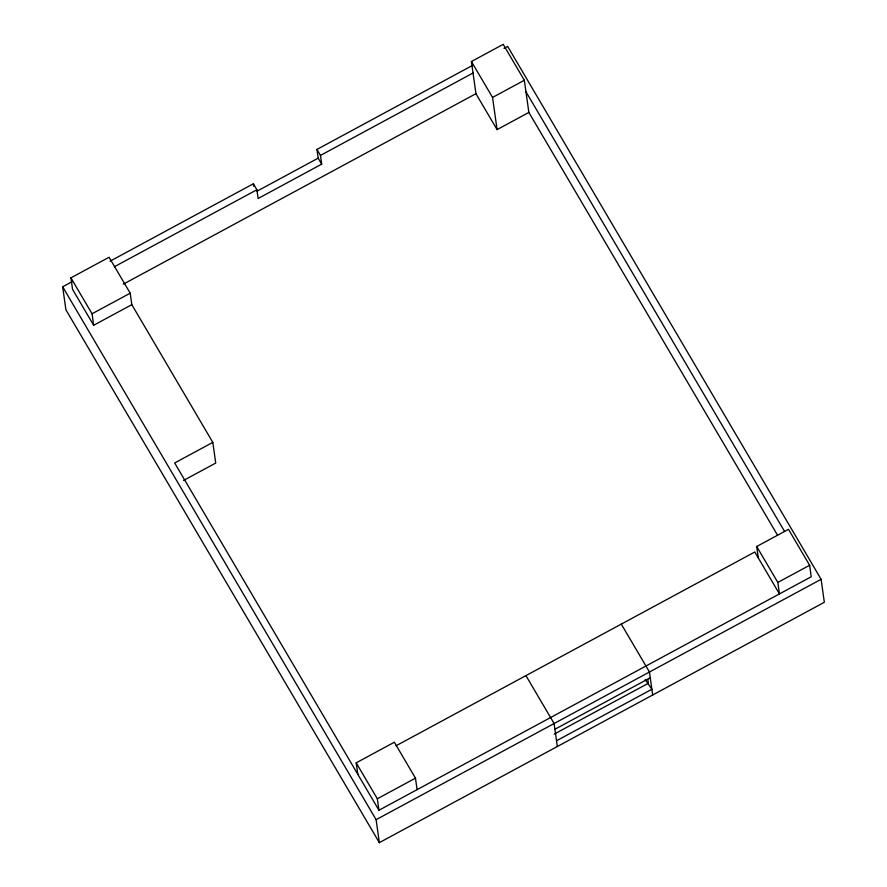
<?xml version="1.0" encoding="UTF-8"?>
<svg xmlns="http://www.w3.org/2000/svg" width="887" height="887" viewBox="0 0 887 887"><rect width="100%" height="100%" fill="white"/><g stroke="black" fill="none" stroke-linecap="round" stroke-linejoin="round"><path stroke-width="1.33" d="M131.819 304.662L93.667 325.263L72.546 289.339L70.927 277.853L109.068 257.252L130.201 293.176L131.819 304.662L212.813 442.38L215.729 463.058L183.542 480.444M528.863 112.438L497.075 129.613L475.942 93.689L471.418 61.525L503.206 44.35L524.339 80.273L528.863 112.438L777.544 535.227M504.016 48.386L507.663 46.412L821.107 579.3L824.333 602.284L379.348 842.65L65.893 309.763L62.667 286.789L72.379 281.534M110.032 261.199L253.372 183.775L256.897 189.763L258.128 198.488L321.693 164.15L320.462 155.425L316.947 149.437L472.427 65.45M114.334 266.765L256.897 189.763M320.462 155.425L473.037 73.011M256.997 191.204L318.167 158.163L316.947 149.437M123.315 284.162L475.942 93.689M93.667 325.263L92.06 313.776L130.201 293.176M497.075 129.613L492.551 97.448L524.339 80.273M212.813 442.38L174.672 462.981L378.949 810.252L811.228 576.75L809.62 565.263L788.488 529.339L756.7 546.503L758.318 557.99M357.816 774.329L356.197 762.842L394.349 742.231L415.471 778.154L417.09 789.652M396.079 745.767L754.793 552.002L779.44 593.913L777.832 582.426L756.7 546.503M378.949 810.252L377.33 798.766L415.471 778.154M777.832 582.426L809.62 565.263M379.348 842.65L376.11 819.677L821.107 579.3M554.918 729.269L650.271 677.757M554.22 734.114L648.364 683.267L647.832 679.431M556.537 740.756L651.89 689.254L645.171 679.575M525.958 91.76L784.474 531.269M471.418 61.525L492.551 97.448M621.288 624.115L649.472 672.013L652.699 694.998M318.167 158.163L321.693 164.15M525.936 675.628L554.109 723.526L557.335 746.499M70.927 277.853L92.06 313.776M356.197 762.842L377.33 798.766M62.667 286.789L376.11 819.677M253.372 183.775L253.726 186.27"/></g></svg>
